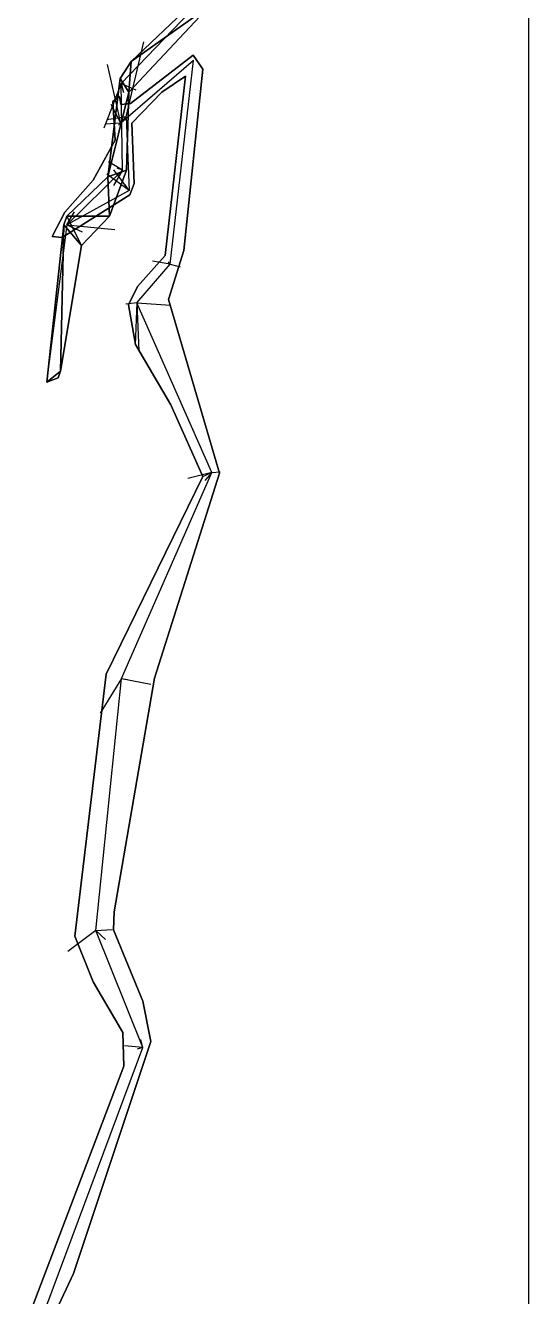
# Model space of a CAD drawing. Extents: x 271818 to 271947, y 5067178 to 5068401.
# Drawn here: x 271932.52 to 271947.29, y 5068274.19 to 5068311.54 of the extents above; entities that cross this region are included whole.
import ezdxf

# ---------------------------------------------------------------- set-up
doc = ezdxf.new("R2010")
doc.units = 0
for name, color, linetype in [('BBOX', 1, 'CONTINUOUS'), ('CENTERLINE', 4, 'CONTINUOUS'), ('WALLS', 7, 'CONTINUOUS')]:
    doc.layers.add(name, color=color, linetype=linetype)

msp = doc.modelspace()

# ---------------------------------------------------------------- linework, layer by layer
at = {"layer": 'BBOX'}
for p, q in [((271947.295, 5068401.154, 1036), (271947.295, 5067178.317, 1036)), ((271947.295, 5068401.154, 752.271), (271947.295, 5067178.317, 752.271))]:
    msp.add_line(p, q, dxfattribs=at)
at = {"layer": 'CENTERLINE'}
for p, q in [((271935.333, 5068309.834, 986.06), (271937.607, 5068312.201, 985.175)), ((271935.315, 5068308.672, 980.834), (271934.926, 5068310.395, 981.449)), ((271937.458, 5068310.505, 980.878), (271935.315, 5068308.672, 980.834)), ((271936.771, 5068304.524, 980.857), (271937.458, 5068310.505, 980.878)), ((271935.37, 5068307.284, 986.091), (271935.333, 5068309.834, 986.06)), ((271935.315, 5068308.672, 980.834), (271935.475, 5068308.849, 982.83)), ((271935.475, 5068308.849, 982.83), (271935.567, 5068306.688, 983.282)), ((271933.731, 5068305.677, 984.787), (271935.37, 5068307.284, 986.091)), ((271935.567, 5068306.688, 983.282), (271933.731, 5068305.677, 984.787)), ((271935.793, 5068303.386, 981.031), (271936.771, 5068304.524, 980.857)), ((271937.996, 5068298.402, 980.945), (271935.793, 5068303.386, 981.031)), ((271935.343, 5068292.346, 981.442), (271937.996, 5068298.402, 980.945)), ((271934.584, 5068284.947, 982.132), (271935.343, 5068292.346, 981.442)), ((271935.97, 5068281.507, 982.035), (271934.584, 5068284.947, 982.132)), ((271932.836, 5068273.107, 981.377), (271935.97, 5068281.507, 982.035))]:
    msp.add_line(p, q, dxfattribs=at)
at = {"layer": 'SPLAY_SHOTS'}
for p, q in [((271935.475, 5068308.849, 982.83), (271935.992, 5068311.061, 981.586)), ((271935.333, 5068309.834, 986.06), (271934.822, 5068308.522, 980.806)), ((271935.333, 5068309.834, 986.06), (271935.396, 5068309.571, 988.636)), ((271935.333, 5068309.834, 986.06), (271935.761, 5068309.642, 986.092)), ((271935.315, 5068308.672, 980.834), (271935.04, 5068309.219, 983.484)), ((271935.315, 5068308.672, 980.834), (271934.857, 5068308.64, 980.846)), ((271935.475, 5068308.849, 982.83), (271934.907, 5068308.761, 982.19)), ((271935.475, 5068308.849, 982.83), (271935.252, 5068308.612, 980.846)), ((271935.315, 5068308.672, 980.834), (271935.287, 5068308.749, 980.514)), ((271935.567, 5068306.688, 983.282), (271934.906, 5068307.173, 983.413)), ((271935.37, 5068307.284, 986.091), (271934.959, 5068307.531, 986.116)), ((271935.37, 5068307.284, 986.091), (271935.109, 5068306.834, 982.802)), ((271935.567, 5068306.688, 983.282), (271935.118, 5068307.299, 988.356)), ((271935.37, 5068307.284, 986.091), (271935.208, 5068307.341, 988.555)), ((271935.567, 5068306.688, 983.282), (271935.449, 5068306.859, 982.192)), ((271933.731, 5068305.677, 984.787), (271933.963, 5068306.059, 988.531)), ((271933.731, 5068305.677, 984.787), (271933.135, 5068301.057, 985.326)), ((271933.731, 5068305.677, 984.787), (271935.139, 5068305.543, 981.684)), ((271933.731, 5068305.677, 984.787), (271934.182, 5068305.474, 984.862)), ((271936.771, 5068304.524, 980.857), (271936.248, 5068304.613, 980.875)), ((271936.771, 5068304.524, 980.857), (271936.715, 5068304.591, 981.421)), ((271936.771, 5068304.524, 980.857), (271937.065, 5068304.45, 980.92)), ((271935.793, 5068303.386, 981.031), (271935.466, 5068303.351, 981.015)), ((271935.793, 5068303.386, 981.031), (271935.736, 5068302.151, 987.392)), ((271935.793, 5068303.386, 981.031), (271935.846, 5068301.975, 987.457)), ((271935.793, 5068303.386, 981.031), (271936.783, 5068303.321, 981.16)), ((271937.996, 5068298.402, 980.945), (271937.288, 5068298.224, 980.938)), ((271937.996, 5068298.402, 980.945), (271937.696, 5068298.262, 983.161)), ((271937.996, 5068298.402, 980.945), (271937.784, 5068298.169, 979.996)), ((271937.996, 5068298.402, 980.945), (271938.235, 5068298.417, 980.957)), ((271935.343, 5068292.346, 981.442), (271934.711, 5068291.329, 987.78)), ((271935.343, 5068292.346, 981.442), (271935.518, 5068292.323, 981.095)), ((271935.343, 5068292.346, 981.442), (271936.197, 5068292.181, 981.467)), ((271934.584, 5068284.947, 982.132), (271933.765, 5068284.327, 986.019)), ((271934.584, 5068284.947, 982.132), (271935.061, 5068284.974, 982.18)), ((271934.584, 5068284.947, 982.132), (271934.865, 5068284.68, 981.007)), ((271935.97, 5068281.507, 982.035), (271935.432, 5068281.552, 982.019)), ((271935.97, 5068281.507, 982.035), (271935.803, 5068281.458, 980.939)), ((271935.97, 5068281.507, 982.035), (271935.903, 5068281.744, 987.059))]:
    msp.add_line(p, q, dxfattribs=at)
at = {"layer": 'WALLS'}
for points in [[(271935.55, 5068309.576, 987.639), (271935.55, 5068309.576, 985.423), (271937.936, 5068312.112, 986.559)], [(271937.936, 5068312.112, 986.559), (271935.55, 5068309.576, 985.423), (271937.936, 5068312.112, 984.564)], [(271937.936, 5068312.112, 984.564), (271935.621, 5068310.478, 985.302), (271935.55, 5068309.576, 985.423)], [(271935.55, 5068309.576, 987.639), (271935.621, 5068310.478, 987.125), (271937.936, 5068312.112, 986.559)], [(271937.353, 5068312.124, 987.639), (271937.353, 5068312.124, 984.564), (271935.621, 5068310.478, 987.125)], [(271935.621, 5068310.478, 987.125), (271937.353, 5068312.124, 984.564), (271935.621, 5068310.478, 985.302)], [(271937.353, 5068312.124, 984.564), (271935.621, 5068310.478, 985.302), (271937.936, 5068312.112, 984.564)], [(271937.936, 5068312.112, 986.559), (271935.621, 5068310.478, 987.125), (271937.353, 5068312.124, 987.639)], [(271937.44, 5068310.67, 982.66), (271937.44, 5068310.67, 980.27), (271935.603, 5068309.246, 982.711)], [(271935.603, 5068309.246, 982.711), (271937.44, 5068310.67, 980.27), (271935.603, 5068309.246, 981.479)], [(271937.725, 5068310.255, 982.643), (271937.725, 5068310.255, 980.306), (271937.44, 5068310.67, 982.66)], [(271937.44, 5068310.67, 982.66), (271937.725, 5068310.255, 980.306), (271937.44, 5068310.67, 980.27)], [(271935.621, 5068310.478, 987.125), (271935.621, 5068310.478, 985.302), (271935.299, 5068309.979, 987.392)], [(271935.299, 5068309.979, 987.392), (271935.621, 5068310.478, 985.302), (271935.299, 5068309.979, 985.438)], [(271935.299, 5068309.979, 985.438), (271935.55, 5068309.576, 985.423), (271935.621, 5068310.478, 985.302)], [(271935.621, 5068310.478, 987.125), (271935.55, 5068309.576, 987.639), (271935.299, 5068309.979, 987.392)], [(271937.17, 5068304.928, 981.625), (271937.17, 5068304.928, 980.291), (271937.725, 5068310.255, 982.643)], [(271937.725, 5068310.255, 982.643), (271937.17, 5068304.928, 980.291), (271937.725, 5068310.255, 980.306)], [(271935.299, 5068309.979, 987.392), (271935.299, 5068309.979, 985.438), (271934.942, 5068307.087, 986.842)], [(271934.942, 5068307.087, 986.842), (271935.299, 5068309.979, 985.438), (271934.942, 5068307.087, 984.971)], [(271935.55, 5068309.576, 985.423), (271935.299, 5068309.979, 985.438), (271934.942, 5068307.087, 984.971)], [(271934.942, 5068307.087, 986.842), (271935.299, 5068309.979, 987.392), (271935.55, 5068309.576, 987.639)], [(271936.52, 5068309.576, 982.41), (271936.52, 5068309.576, 980.417), (271937.219, 5068310.047, 982.464)], [(271937.219, 5068310.047, 982.464), (271936.52, 5068309.576, 980.417), (271937.219, 5068310.047, 980.372)], [(271937.219, 5068310.047, 982.464), (271937.219, 5068310.047, 980.372), (271936.618, 5068304.777, 981.515)], [(271936.618, 5068304.777, 981.515), (271937.219, 5068310.047, 980.372), (271936.618, 5068304.777, 980.257)], [(271935.55, 5068309.576, 985.423), (271934.942, 5068307.087, 984.971), (271935.485, 5068307.289, 985.47)], [(271935.485, 5068307.289, 986.999), (271934.942, 5068307.087, 986.842), (271935.55, 5068309.576, 987.639)], [(271935.279, 5068309.454, 982.443), (271935.279, 5068309.454, 980.881), (271935.088, 5068309.305, 982.394)], [(271935.088, 5068309.305, 982.394), (271935.279, 5068309.454, 980.881), (271935.088, 5068309.305, 981.023)], [(271935.321, 5068309.217, 982.613), (271935.321, 5068309.217, 980.998), (271935.279, 5068309.454, 982.443)], [(271935.279, 5068309.454, 982.443), (271935.321, 5068309.217, 980.998), (271935.279, 5068309.454, 980.881)], [(271935.485, 5068307.289, 986.999), (271935.485, 5068307.289, 985.47), (271935.55, 5068309.576, 987.639)], [(271935.55, 5068309.576, 987.639), (271935.485, 5068307.289, 985.47), (271935.55, 5068309.576, 985.423)], [(271935.643, 5068308.664, 982.608), (271935.643, 5068308.664, 981.14), (271936.52, 5068309.576, 982.41)], [(271936.52, 5068309.576, 982.41), (271935.643, 5068308.664, 981.14), (271936.52, 5068309.576, 980.417)], [(271935.088, 5068309.305, 982.394), (271935.088, 5068309.305, 981.023), (271935.154, 5068308.17, 982.169)], [(271935.154, 5068308.17, 982.169), (271935.088, 5068309.305, 981.023), (271935.154, 5068308.17, 980.854)], [(271935.603, 5068309.246, 982.711), (271935.603, 5068309.246, 981.479), (271935.321, 5068309.217, 982.613)], [(271935.321, 5068309.217, 982.613), (271935.603, 5068309.246, 981.479), (271935.321, 5068309.217, 980.998)], [(271935.709, 5068306.896, 983.274), (271935.709, 5068306.896, 980.845), (271935.643, 5068308.664, 982.608)], [(271935.643, 5068308.664, 982.608), (271935.709, 5068306.896, 980.845), (271935.643, 5068308.664, 981.14)], [(271935.154, 5068308.17, 982.169), (271935.154, 5068308.17, 980.854), (271934.511, 5068306.988, 982.397)], [(271934.511, 5068306.988, 982.397), (271935.154, 5068308.17, 980.854), (271934.511, 5068306.988, 980.867)], [(271934.942, 5068307.087, 984.971), (271934.988, 5068305.935, 983.844), (271935.485, 5068307.289, 985.47)], [(271935.485, 5068307.289, 986.999), (271934.988, 5068305.935, 986.446), (271934.942, 5068307.087, 986.842)], [(271934.988, 5068305.935, 986.446), (271934.988, 5068305.935, 983.844), (271935.485, 5068307.289, 986.999)], [(271935.485, 5068307.289, 986.999), (271934.988, 5068305.935, 983.844), (271935.485, 5068307.289, 985.47)], [(271934.511, 5068306.988, 982.397), (271934.511, 5068306.988, 980.867), (271933.674, 5068306.05, 982.415)], [(271933.674, 5068306.05, 982.415), (271934.511, 5068306.988, 980.867), (271933.674, 5068306.05, 980.743)], [(271934.942, 5068307.087, 986.842), (271934.942, 5068307.087, 984.971), (271933.731, 5068305.932, 987.014)], [(271933.731, 5068305.932, 987.014), (271934.942, 5068307.087, 984.971), (271933.731, 5068305.932, 984.195)], [(271934.942, 5068307.087, 984.971), (271933.731, 5068305.932, 984.195), (271934.988, 5068305.935, 983.844)], [(271934.988, 5068305.935, 986.446), (271933.731, 5068305.932, 987.014), (271934.942, 5068307.087, 986.842)], [(271935.588, 5068306.557, 982.954), (271935.588, 5068306.557, 980.769), (271935.709, 5068306.896, 983.274)], [(271935.709, 5068306.896, 983.274), (271935.588, 5068306.557, 980.769), (271935.709, 5068306.896, 980.845)], [(271933.6, 5068305.306, 982.495), (271933.6, 5068305.306, 980.657), (271935.588, 5068306.557, 982.954)], [(271935.588, 5068306.557, 982.954), (271933.6, 5068305.306, 980.657), (271935.588, 5068306.557, 980.769)], [(271933.648, 5068305.68, 986.283), (271933.648, 5068305.68, 984.172), (271933.147, 5068301.06, 986.545)], [(271933.147, 5068301.06, 986.545), (271933.648, 5068305.68, 984.172), (271933.147, 5068301.06, 984.705)], [(271933.648, 5068305.68, 984.172), (271933.147, 5068301.06, 984.705), (271933.551, 5068301.384, 984.669)], [(271933.551, 5068301.384, 986.519), (271933.147, 5068301.06, 986.545), (271933.648, 5068305.68, 986.283)], [(271933.674, 5068306.05, 982.415), (271933.674, 5068306.05, 980.743), (271933.302, 5068305.34, 982.498)], [(271933.302, 5068305.34, 982.498), (271933.674, 5068306.05, 980.743), (271933.302, 5068305.34, 980.676)], [(271933.648, 5068305.68, 984.172), (271933.551, 5068301.384, 984.669), (271934.163, 5068305.075, 984.231)], [(271934.163, 5068305.075, 986.091), (271933.551, 5068301.384, 986.519), (271933.648, 5068305.68, 986.283)], [(271933.731, 5068305.932, 987.014), (271933.731, 5068305.932, 984.195), (271933.648, 5068305.68, 986.283)], [(271933.648, 5068305.68, 986.283), (271933.731, 5068305.932, 984.195), (271933.648, 5068305.68, 984.172)], [(271933.731, 5068305.932, 984.195), (271933.648, 5068305.68, 984.172), (271934.163, 5068305.075, 984.231)], [(271934.163, 5068305.075, 986.091), (271933.648, 5068305.68, 986.283), (271933.731, 5068305.932, 987.014)], [(271933.731, 5068305.932, 984.195), (271934.163, 5068305.075, 984.231), (271934.988, 5068305.935, 983.844)], [(271934.988, 5068305.935, 986.446), (271934.163, 5068305.075, 986.091), (271933.731, 5068305.932, 987.014)], [(271934.163, 5068305.075, 986.091), (271934.163, 5068305.075, 984.231), (271934.988, 5068305.935, 986.446)], [(271934.988, 5068305.935, 986.446), (271934.163, 5068305.075, 984.231), (271934.988, 5068305.935, 983.844)], [(271933.302, 5068305.34, 982.498), (271933.302, 5068305.34, 980.676), (271933.6, 5068305.306, 982.495)], [(271933.6, 5068305.306, 982.495), (271933.302, 5068305.34, 980.676), (271933.6, 5068305.306, 980.657)], [(271933.551, 5068301.384, 986.519), (271933.551, 5068301.384, 984.669), (271934.163, 5068305.075, 986.091)], [(271934.163, 5068305.075, 986.091), (271933.551, 5068301.384, 984.669), (271934.163, 5068305.075, 984.231)], [(271936.618, 5068304.777, 981.515), (271936.618, 5068304.777, 980.257), (271935.812, 5068303.872, 982.621)], [(271935.812, 5068303.872, 982.621), (271936.618, 5068304.777, 980.257), (271935.812, 5068303.872, 980.404)], [(271936.722, 5068303.481, 982.333), (271936.722, 5068303.481, 980.373), (271937.17, 5068304.928, 981.625)], [(271937.17, 5068304.928, 981.625), (271936.722, 5068303.481, 980.373), (271937.17, 5068304.928, 980.291)], [(271935.812, 5068303.872, 982.621), (271935.812, 5068303.872, 980.404), (271935.542, 5068303.328, 982.624)], [(271935.542, 5068303.328, 982.624), (271935.812, 5068303.872, 980.404), (271935.542, 5068303.328, 980.414)], [(271938.213, 5068298.382, 982.028), (271938.213, 5068298.382, 980.33), (271936.722, 5068303.481, 982.333)], [(271936.722, 5068303.481, 982.333), (271938.213, 5068298.382, 980.33), (271936.722, 5068303.481, 980.373)], [(271935.542, 5068303.328, 982.624), (271935.542, 5068303.328, 980.414), (271935.754, 5068302.165, 988.049)], [(271935.754, 5068302.165, 988.049), (271935.542, 5068303.328, 980.414), (271935.754, 5068302.165, 980.441)], [(271935.754, 5068302.165, 988.049), (271935.754, 5068302.165, 980.441), (271936.789, 5068300.391, 982.366)], [(271936.789, 5068300.391, 982.366), (271935.754, 5068302.165, 980.441), (271936.789, 5068300.391, 980.461)], [(271933.147, 5068301.06, 984.705), (271933.477, 5068301.186, 984.683), (271933.551, 5068301.384, 984.669)], [(271933.551, 5068301.384, 986.519), (271933.477, 5068301.186, 986.533), (271933.147, 5068301.06, 986.545)], [(271933.477, 5068301.186, 986.533), (271933.477, 5068301.186, 984.683), (271933.551, 5068301.384, 986.519)], [(271933.551, 5068301.384, 986.519), (271933.477, 5068301.186, 984.683), (271933.551, 5068301.384, 984.669)], [(271933.147, 5068301.06, 986.545), (271933.147, 5068301.06, 984.705), (271933.477, 5068301.186, 986.533)], [(271933.477, 5068301.186, 986.533), (271933.147, 5068301.06, 984.705), (271933.477, 5068301.186, 984.683)], [(271936.789, 5068300.391, 982.366), (271936.789, 5068300.391, 980.461), (271937.733, 5068298.285, 983.771)], [(271937.733, 5068298.285, 983.771), (271936.789, 5068300.391, 980.461), (271937.733, 5068298.285, 980.331)], [(271937.733, 5068298.285, 983.771), (271937.733, 5068298.285, 980.331), (271934.886, 5068292.48, 983.632)], [(271934.886, 5068292.48, 983.632), (271937.733, 5068298.285, 980.331), (271934.886, 5068292.48, 980.826)], [(271936.304, 5068292.355, 983.174), (271936.304, 5068292.355, 980.828), (271938.213, 5068298.382, 982.028)], [(271938.213, 5068298.382, 982.028), (271936.304, 5068292.355, 980.828), (271938.213, 5068298.382, 980.33)], [(271934.886, 5068292.48, 983.632), (271934.886, 5068292.48, 980.826), (271933.971, 5068284.779, 984.892)], [(271933.971, 5068284.779, 984.892), (271934.886, 5068292.48, 980.826), (271933.971, 5068284.779, 981.496)], [(271935.121, 5068285.491, 983.603), (271935.121, 5068285.491, 981.486), (271936.304, 5068292.355, 983.174)], [(271936.304, 5068292.355, 983.174), (271935.121, 5068285.491, 981.486), (271936.304, 5068292.355, 980.828)], [(271935.101, 5068284.965, 983.593), (271935.101, 5068284.965, 981.501), (271935.121, 5068285.491, 983.603)], [(271935.121, 5068285.491, 983.603), (271935.101, 5068284.965, 981.501), (271935.121, 5068285.491, 981.486)], [(271933.971, 5068284.779, 984.892), (271933.971, 5068284.779, 981.496), (271934.504, 5068283.434, 983.834)], [(271934.504, 5068283.434, 983.834), (271933.971, 5068284.779, 981.496), (271934.504, 5068283.434, 981.427)], [(271935.962, 5068282.867, 983.879), (271935.962, 5068282.867, 981.391), (271935.101, 5068284.965, 983.593)], [(271935.101, 5068284.965, 983.593), (271935.962, 5068282.867, 981.391), (271935.101, 5068284.965, 981.501)], [(271934.504, 5068283.434, 983.834), (271934.504, 5068283.434, 981.427), (271935.377, 5068281.948, 984.054)], [(271935.377, 5068281.948, 984.054), (271934.504, 5068283.434, 981.427), (271935.377, 5068281.948, 981.404)], [(271936.2, 5068281.681, 984.602), (271936.2, 5068281.681, 981.415), (271935.962, 5068282.867, 983.879)], [(271935.962, 5068282.867, 983.879), (271936.2, 5068281.681, 981.415), (271935.962, 5068282.867, 981.391)], [(271935.377, 5068281.948, 984.054), (271935.377, 5068281.948, 981.404), (271935.41, 5068280.959, 983.836)], [(271935.41, 5068280.959, 983.836), (271935.377, 5068281.948, 981.404), (271935.41, 5068280.959, 981.397)], [(271933.93, 5068274.868, 982.436), (271933.93, 5068274.868, 980.759), (271936.2, 5068281.681, 984.602)], [(271936.2, 5068281.681, 984.602), (271933.93, 5068274.868, 980.759), (271936.2, 5068281.681, 981.415)], [(271935.41, 5068280.959, 983.836), (271935.41, 5068280.959, 981.397), (271932.518, 5068273.361, 982.313)], [(271932.518, 5068273.361, 982.313), (271935.41, 5068280.959, 981.397), (271932.518, 5068273.361, 980.754)], [(271933.271, 5068273.465, 982.319), (271933.271, 5068273.465, 980.691), (271933.93, 5068274.868, 982.436)], [(271933.93, 5068274.868, 982.436), (271933.271, 5068273.465, 980.691), (271933.93, 5068274.868, 980.759)]]:
    msp.add_3dface(points, dxfattribs=at)

doc.saveas('drawing.dxf')
